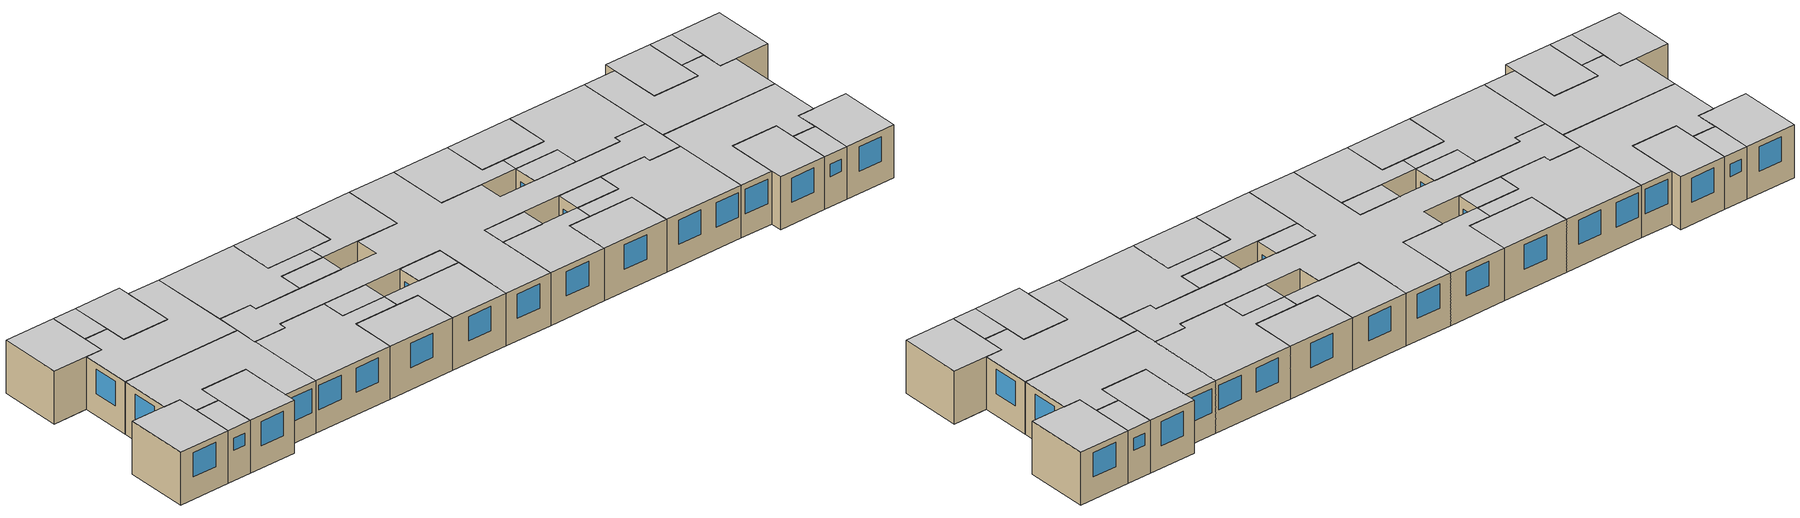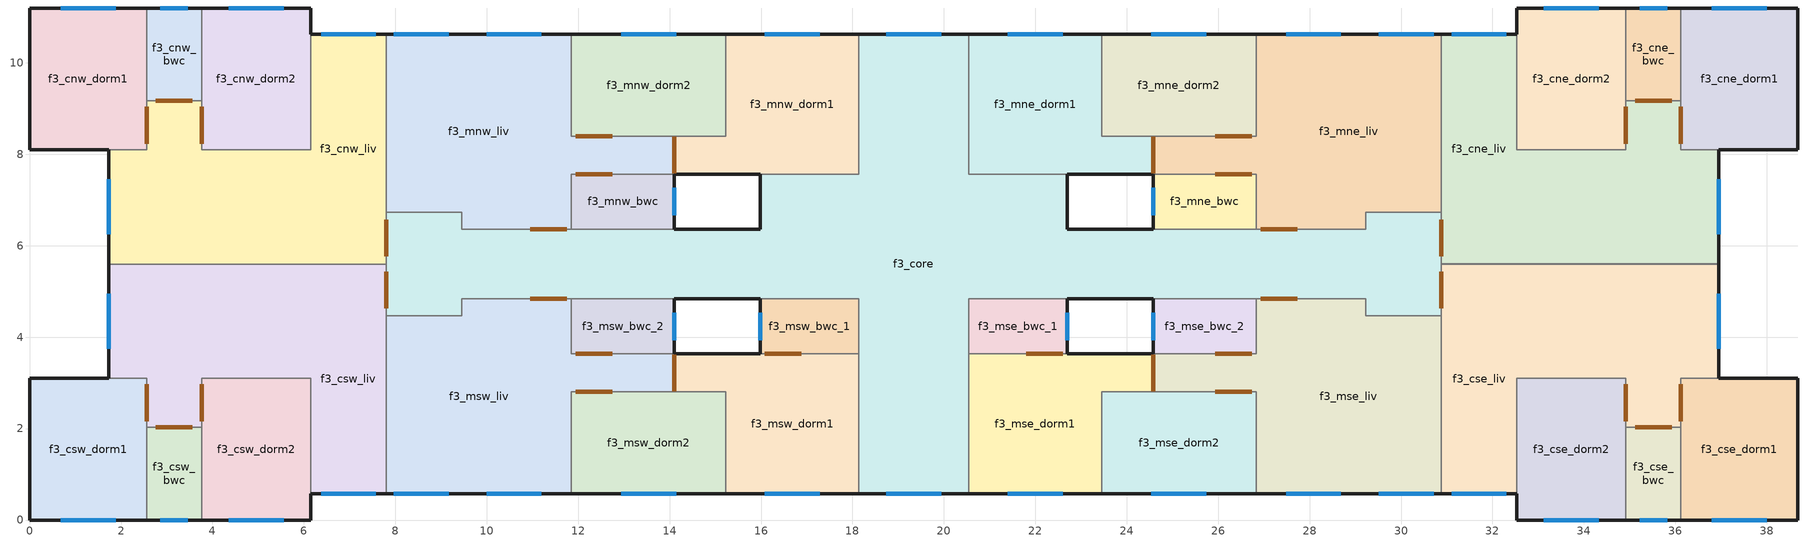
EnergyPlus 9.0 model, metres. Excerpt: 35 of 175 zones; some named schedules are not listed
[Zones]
f3_cne_bwc
 floor to f2_cne_bwc (floor): 36.12,11.2 36.12,9.17 34.92,9.17 34.92,11.2 z5.2
 wall outside (ext_wall): 36.12,11.2 34.92,11.2 z5.2:7.8
 wall to f3_cne_dorm1 (int_wall): 36.12,9.17 36.12,11.2 z5.2:7.8
 wall to f3_cne_liv (int_wall): 34.92,9.17 36.12,9.17 z5.2:7.8
 wall to f3_cne_dorm2 (int_wall): 34.92,11.2 34.92,9.17 z5.2:7.8
 window (simple_window): 35.82,11.2 35.22,11.2 z6.7:7.3
 door inside (door_3cm): 35.12,9.17 35.92,9.17 z5.2:7.3
 ceiling to f4_cne_bwc (ceiling): 34.92,11.2 34.92,9.17 36.12,9.17 36.12,11.2 z7.8
f3_cne_dorm1
 floor to f2_cne_dorm1 (floor): 38.68,11.2 38.68,8.1 36.12,8.1 36.12,11.2 z5.2
 wall outside (ext_wall): 36.95,8.1 38.68,8.1 38.68,11.2 36.12,11.2 z5.2:7.8
 wall to f3_cne_liv (int_wall): 36.12,9.17 36.12,8.1 36.95,8.1 z5.2:7.8
 window (simple_window): 38,11.2 36.8,11.2 z6.3:7.5
 door inside (door_3cm): 36.12,9.04 36.12,8.23 z5.2:7.3
 ceiling to f4_cne_dorm1 (ceiling): 36.12,11.2 36.12,8.1 38.68,8.1 38.68,11.2 z7.8
f3_cne_dorm2
 floor to f2_cne_dorm2 (floor): 34.92,11.2 34.92,8.1 32.53,8.1 32.53,11.2 z5.2
 wall outside (ext_wall): 34.92,11.2 32.53,11.2 32.53,10.63 z5.2:7.8
 wall to f3_cne_liv (int_wall): 32.53,10.63 32.53,8.1 34.92,8.1 34.92,9.17 z5.2:7.8
 window (simple_window): 34.33,11.2 33.12,11.2 z6.3:7.5
 door inside (door_3cm): 34.92,8.23 34.92,9.04 z5.2:7.3
 ceiling to f4_cne_dorm2 (ceiling): 32.53,11.2 32.53,8.1 34.92,8.1 34.92,11.2 z7.8
f3_cne_liv
 floor to f2_cne_liv (floor): 36.12,9.17 36.12,8.1 36.95,8.1 36.95,5.6 30.88,5.6 30.88,10.63 32.53,10.63 32.53,8.1 34.92,8.1 34.92,9.17 z5.2
 wall outside (ext_wall): 36.95,5.6 36.95,8.1 / 32.53,10.63 30.88,10.63 z5.2:7.8
 wall to f3_cse_liv (int_wall): 30.88,5.6 36.95,5.6 z5.2:7.8
 wall to f3_mne_liv (int_wall): 30.88,10.63 30.88,6.73 z5.2:7.8
 wall to f3_core (int_wall): 30.88,6.73 30.88,5.6 z5.2:7.8
 window (simple_window): 36.95,6.25 36.95,7.45 / 32.3,10.63 31.11,10.63 z6.3:7.5
 door inside (door_3cm): 30.88,6.56 30.88,5.76 z5.2:7.3
 ceiling to f4_cne_liv (ceiling): 30.88,10.63 30.88,5.6 36.95,5.6 36.95,8.1 36.12,8.1 36.12,9.17 34.92,9.17 34.92,8.1 32.53,8.1 32.53,10.63 z7.8
f3_cnw_bwc
 floor to f2_cnw_bwc (floor): 3.76,11.2 3.76,9.17 2.56,9.17 2.56,11.2 z5.2
 wall outside (ext_wall): 3.76,11.2 2.56,11.2 z5.2:7.8
 wall to f3_cnw_dorm2 (int_wall): 3.76,9.17 3.76,11.2 z5.2:7.8
 wall to f3_cnw_liv (int_wall): 2.56,9.17 3.76,9.17 z5.2:7.8
 wall to f3_cnw_dorm1 (int_wall): 2.56,11.2 2.56,9.17 z5.2:7.8
 window (simple_window): 3.46,11.2 2.86,11.2 z6.7:7.3
 door inside (door_3cm): 2.76,9.17 3.56,9.17 z5.2:7.3
 ceiling to f4_cnw_bwc (ceiling): 2.56,11.2 2.56,9.17 3.76,9.17 3.76,11.2 z7.8
f3_cnw_dorm1
 floor to f2_cnw_dorm1 (floor): 2.56,11.2 2.56,8.1 0,8.1 0,11.2 z5.2
 wall outside (ext_wall): 2.56,11.2 0,11.2 0,8.1 1.73,8.1 z5.2:7.8
 wall to f3_cnw_liv (int_wall): 1.73,8.1 2.56,8.1 2.56,9.17 z5.2:7.8
 window (simple_window): 1.88,11.2 0.68,11.2 z6.3:7.5
 door inside (door_3cm): 2.56,8.23 2.56,9.04 z5.2:7.3
 ceiling to f4_cnw_dorm1 (ceiling): 0,11.2 0,8.1 2.56,8.1 2.56,11.2 z7.8
f3_cnw_dorm2
 floor to f2_cnw_dorm2 (floor): 6.15,11.2 6.15,8.1 3.76,8.1 3.76,11.2 z5.2
 wall outside (ext_wall): 6.15,10.63 6.15,11.2 3.76,11.2 z5.2:7.8
 wall to f3_cnw_liv (int_wall): 3.76,9.17 3.76,8.1 6.15,8.1 6.15,10.63 z5.2:7.8
 window (simple_window): 5.55,11.2 4.35,11.2 z6.3:7.5
 door inside (door_3cm): 3.76,9.04 3.76,8.23 z5.2:7.3
 ceiling to f4_cnw_dorm2 (ceiling): 3.76,11.2 3.76,8.1 6.15,8.1 6.15,11.2 z7.8
f3_cnw_liv
 floor to f2_cnw_liv (floor): 7.8,10.63 7.8,5.6 1.73,5.6 1.73,8.1 2.56,8.1 2.56,9.17 3.76,9.17 3.76,8.1 6.15,8.1 6.15,10.63 z5.2
 wall outside (ext_wall): 7.8,10.63 6.15,10.63 / 1.73,8.1 1.73,5.6 z5.2:7.8
 wall to f3_core (int_wall): 7.8,5.6 7.8,6.73 z5.2:7.8
 wall to f3_mnw_liv (int_wall): 7.8,6.73 7.8,10.63 z5.2:7.8
 wall to f3_csw_liv (int_wall): 1.73,5.6 7.8,5.6 z5.2:7.8
 window (simple_window): 7.57,10.63 6.38,10.63 / 1.73,7.45 1.73,6.25 z6.3:7.5
 door inside (door_3cm): 7.8,5.76 7.8,6.56 z5.2:7.3
 ceiling to f4_cnw_liv (ceiling): 2.56,9.17 2.56,8.1 1.73,8.1 1.73,5.6 7.8,5.6 7.8,10.63 6.15,10.63 6.15,8.1 3.76,8.1 3.76,9.17 z7.8
f3_core
 floor to f2_core (floor): 30.88,6.73 30.88,4.47 29.23,4.47 29.23,4.83 20.54,4.83 20.54,0.57 18.14,0.57 18.14,4.83 9.45,4.83 9.45,4.47 7.8,4.47 7.8,6.73 9.45,6.73 9.45,6.37 15.98,6.37 15.98,7.56 18.14,7.56 18.14,10.63 20.54,10.63 20.54,7.56 22.7,7.56 22.7,6.37 29.23,6.37 29.23,6.73 z5.2
 wall outside (ext_wall): 24.58,6.37 22.7,6.37 22.7,7.56 / 20.54,10.63 18.14,10.63 / 14.1,4.83 15.98,4.83 / 18.14,0.57 20.54,0.57 / 22.7,4.83 24.58,4.83 / 15.98,7.56 15.98,6.37 14.1,6.37 z5.2:7.8
 wall to f3_msw_liv (int_wall): 7.8,4.47 9.45,4.47 9.45,4.83 11.85,4.83 z5.2:7.8
 wall to f3_mse_dorm1 (int_wall): 20.54,0.57 20.54,3.63 z5.2:7.8
 wall to f3_mse_bwc_1 (int_wall): 20.54,3.63 20.54,4.83 22.7,4.83 z5.2:7.8
 wall to f3_cse_liv (int_wall): 30.88,4.47 30.88,5.6 z5.2:7.8
 wall to f3_mne_dorm1 (int_wall): 22.7,7.56 20.54,7.56 20.54,10.63 z5.2:7.8
 wall to f3_mnw_liv (int_wall): 11.85,6.37 9.45,6.37 9.45,6.73 7.8,6.73 z5.2:7.8
 wall to f3_mne_liv (int_wall): 30.88,6.73 29.23,6.73 29.23,6.37 26.83,6.37 z5.2:7.8
 wall to f3_mne_bwc (int_wall): 26.83,6.37 24.58,6.37 z5.2:7.8
 wall to f3_mnw_dorm1 (int_wall): 18.14,10.63 18.14,7.56 15.98,7.56 z5.2:7.8
 wall to f3_mnw_bwc (int_wall): 14.1,6.37 11.85,6.37 z5.2:7.8
 wall to f3_msw_bwc_2 (int_wall): 11.85,4.83 14.1,4.83 z5.2:7.8
 wall to f3_msw_bwc_1 (int_wall): 15.98,4.83 18.14,4.83 18.14,3.63 z5.2:7.8
 wall to f3_mse_bwc_2 (int_wall): 24.58,4.83 26.83,4.83 z5.2:7.8
 wall to f3_mse_liv (int_wall): 26.83,4.83 29.23,4.83 29.23,4.47 30.88,4.47 z5.2:7.8
 wall to f3_msw_dorm1 (int_wall): 18.14,3.63 18.14,0.57 z5.2:7.8
 wall to f3_csw_liv (int_wall): 7.8,5.6 7.8,4.47 z5.2:7.8
 window (simple_window): 19.94,10.63 18.74,10.63 / 18.74,0.57 19.94,0.57 z6.3:7.5
 door inside (door_3cm): 30.88,4.63 30.88,5.43 / 27.73,6.37 26.93,6.37 / 11.75,6.37 10.95,6.37 / 10.95,4.83 11.75,4.83 / 26.93,4.83 27.73,4.83 / 7.8,5.43 7.8,4.63 z5.2:7.3
 ceiling to f4_core (ceiling): 7.8,6.73 7.8,4.47 9.45,4.47 9.45,4.83 18.14,4.83 18.14,0.57 20.54,0.57 20.54,4.83 29.23,4.83 29.23,4.47 30.88,4.47 30.88,6.73 29.23,6.73 29.23,6.37 22.7,6.37 22.7,7.56 20.54,7.56 20.54,10.63 18.14,10.63 18.14,7.56 15.98,7.56 15.98,6.37 9.45,6.37 9.45,6.73 z7.8
f3_cse_bwc
 floor to f2_cse_bwc (floor): 36.12,2.03 36.12,0 34.92,0 34.92,2.03 z5.2
 wall outside (ext_wall): 34.92,0 36.12,0 z5.2:7.8
 wall to f3_cse_dorm1 (int_wall): 36.12,0 36.12,2.03 z5.2:7.8
 wall to f3_cse_liv (int_wall): 36.12,2.03 34.92,2.03 z5.2:7.8
 wall to f3_cse_dorm2 (int_wall): 34.92,2.03 34.92,0 z5.2:7.8
 window (simple_window): 35.22,0 35.82,0 z6.7:7.3
 door inside (door_3cm): 35.92,2.03 35.12,2.03 z5.2:7.3
 ceiling to f4_cse_bwc (ceiling): 34.92,2.03 34.92,0 36.12,0 36.12,2.03 z7.8
f3_cse_dorm1
 floor to f2_cse_dorm1 (floor): 38.68,3.1 38.68,0 36.12,0 36.12,3.1 z5.2
 wall outside (ext_wall): 36.12,0 38.68,0 38.68,3.1 36.95,3.1 z5.2:7.8
 wall to f3_cse_liv (int_wall): 36.95,3.1 36.12,3.1 36.12,2.03 z5.2:7.8
 window (simple_window): 36.8,0 38,0 z6.3:7.5
 door inside (door_3cm): 36.12,2.96 36.12,2.17 z5.2:7.3
 ceiling to f4_cse_dorm1 (ceiling): 36.12,3.1 36.12,0 38.68,0 38.68,3.1 z7.8
f3_cse_dorm2
 floor to f2_cse_dorm2 (floor): 34.92,3.1 34.92,0 32.53,0 32.53,3.1 z5.2
 wall outside (ext_wall): 32.53,0.57 32.53,0 34.92,0 z5.2:7.8
 wall to f3_cse_liv (int_wall): 34.92,2.03 34.92,3.1 32.53,3.1 32.53,0.57 z5.2:7.8
 window (simple_window): 33.12,0 34.33,0 z6.3:7.5
 door inside (door_3cm): 34.92,2.17 34.92,2.96 z5.2:7.3
 ceiling to f4_cse_dorm2 (ceiling): 32.53,3.1 32.53,0 34.92,0 34.92,3.1 z7.8
f3_cse_liv
 floor to f2_cse_liv (floor): 36.95,5.6 36.95,3.1 36.12,3.1 36.12,2.03 34.92,2.03 34.92,3.1 32.53,3.1 32.53,0.57 30.88,0.57 30.88,5.6 z5.2
 wall outside (ext_wall): 36.95,3.1 36.95,5.6 / 30.88,0.57 32.53,0.57 z5.2:7.8
 wall to f3_mse_liv (int_wall): 30.88,4.47 30.88,0.57 z5.2:7.8
 window (simple_window): 36.95,3.75 36.95,4.95 / 31.11,0.57 32.3,0.57 z6.3:7.5
 ceiling to f4_cse_liv (ceiling): 30.88,5.6 30.88,0.57 32.53,0.57 32.53,3.1 34.92,3.1 34.92,2.03 36.12,2.03 36.12,3.1 36.95,3.1 36.95,5.6 z7.8
f3_csw_bwc
 floor to f2_csw_bwc (floor): 3.76,2.03 3.76,0 2.56,0 2.56,2.03 z5.2
 wall outside (ext_wall): 2.56,0 3.76,0 z5.2:7.8
 wall to f3_csw_dorm2 (int_wall): 3.76,0 3.76,2.03 z5.2:7.8
 wall to f3_csw_liv (int_wall): 3.76,2.03 2.56,2.03 z5.2:7.8
 wall to f3_csw_dorm1 (int_wall): 2.56,2.03 2.56,0 z5.2:7.8
 window (simple_window): 2.86,0 3.46,0 z6.7:7.3
 door inside (door_3cm): 3.56,2.03 2.76,2.03 z5.2:7.3
 ceiling to f4_csw_bwc (ceiling): 2.56,2.03 2.56,0 3.76,0 3.76,2.03 z7.8
f3_csw_dorm1
 floor to f2_csw_dorm1 (floor): 2.56,3.1 2.56,0 0,0 0,3.1 z5.2
 wall outside (ext_wall): 1.73,3.1 0,3.1 0,0 2.56,0 z5.2:7.8
 wall to f3_csw_liv (int_wall): 2.56,2.03 2.56,3.1 1.73,3.1 z5.2:7.8
 window (simple_window): 0.68,0 1.88,0 z6.3:7.5
 door inside (door_3cm): 2.56,2.17 2.56,2.96 z5.2:7.3
 ceiling to f4_csw_dorm1 (ceiling): 0,3.1 0,0 2.56,0 2.56,3.1 z7.8
f3_csw_dorm2
 floor to f2_csw_dorm2 (floor): 6.15,3.1 6.15,0 3.76,0 3.76,3.1 z5.2
 wall outside (ext_wall): 3.76,0 6.15,0 6.15,0.57 z5.2:7.8
 wall to f3_csw_liv (int_wall): 6.15,0.57 6.15,3.1 3.76,3.1 3.76,2.03 z5.2:7.8
 window (simple_window): 4.35,0 5.55,0 z6.3:7.5
 door inside (door_3cm): 3.76,2.96 3.76,2.17 z5.2:7.3
 ceiling to f4_csw_dorm2 (ceiling): 3.76,3.1 3.76,0 6.15,0 6.15,3.1 z7.8
f3_csw_liv
 floor to f2_csw_liv (floor): 7.8,5.6 7.8,0.57 6.15,0.57 6.15,3.1 3.76,3.1 3.76,2.03 2.56,2.03 2.56,3.1 1.73,3.1 1.73,5.6 z5.2
 wall outside (ext_wall): 6.15,0.57 7.8,0.57 / 1.73,5.6 1.73,3.1 z5.2:7.8
 wall to f3_msw_liv (int_wall): 7.8,0.57 7.8,4.47 z5.2:7.8
 window (simple_window): 6.38,0.57 7.57,0.57 / 1.73,4.95 1.73,3.75 z6.3:7.5
 ceiling to f4_csw_liv (ceiling): 1.73,5.6 1.73,3.1 2.56,3.1 2.56,2.03 3.76,2.03 3.76,3.1 6.15,3.1 6.15,0.57 7.8,0.57 7.8,5.6 z7.8
f3_mne_bwc
 floor to f2_mne_bwc (floor): 26.83,7.57 26.83,6.37 24.58,6.37 24.58,7.57 z5.2
 wall outside (ext_wall): 24.58,7.57 24.58,6.37 z5.2:7.8
 wall to f3_mne_liv (int_wall): 26.83,6.37 26.83,7.57 24.58,7.57 z5.2:7.8
 window (simple_window): 24.58,7.27 24.58,6.67 z6.7:7.3
 door inside (door_3cm): 26.73,7.57 25.93,7.57 z5.2:7.3
 ceiling to f4_mne_bwc (ceiling): 24.58,7.57 24.58,6.37 26.83,6.37 26.83,7.57 z7.8
f3_mne_dorm1
 floor to f2_mne_dorm1 (floor): 23.45,10.63 23.45,8.39 24.58,8.39 24.58,7.57 20.54,7.57 20.54,10.63 z5.2
 wall outside (ext_wall): 23.45,10.63 20.54,10.63 / 22.7,7.57 24.58,7.57 z5.2:7.8
 wall to f3_mne_liv (int_wall): 24.58,7.57 24.58,8.39 z5.2:7.8
 wall to f3_mne_dorm2 (int_wall): 24.58,8.39 23.45,8.39 23.45,10.63 z5.2:7.8
 window (simple_window): 22.59,10.63 21.39,10.63 z6.3:7.5
 door inside (door_3cm): 24.58,7.58 24.58,8.38 z5.2:7.3
 ceiling to f4_mne_dorm1 (ceiling): 20.54,10.63 20.54,7.57 24.58,7.57 24.58,8.39 23.45,8.39 23.45,10.63 z7.8
f3_mne_dorm2
 floor to f2_mne_dorm2 (floor): 26.83,10.63 26.83,8.39 23.45,8.39 23.45,10.63 z5.2
 wall outside (ext_wall): 26.83,10.63 23.45,10.63 z5.2:7.8
 wall to f3_mne_liv (int_wall): 24.58,8.39 26.83,8.39 26.83,10.63 z5.2:7.8
 window (simple_window): 25.74,10.63 24.54,10.63 z6.3:7.5
 door inside (door_3cm): 25.93,8.39 26.73,8.39 z5.2:7.3
 ceiling to f4_mne_dorm2 (ceiling): 23.45,10.63 23.45,8.39 26.83,8.39 26.83,10.63 z7.8
f3_mne_liv
 floor to f2_mne_liv (floor): 30.88,10.63 30.88,6.73 29.23,6.73 29.23,6.37 26.83,6.37 26.83,7.57 24.58,7.57 24.58,8.39 26.83,8.39 26.83,10.63 z5.2
 wall outside (ext_wall): 30.88,10.63 26.83,10.63 z5.2:7.8
 window (simple_window): 30.71,10.63 29.51,10.63 / 28.68,10.63 27.48,10.63 z6.3:7.5
 ceiling to f4_mne_liv (ceiling): 24.58,8.39 24.58,7.57 26.83,7.57 26.83,6.37 29.23,6.37 29.23,6.73 30.88,6.73 30.88,10.63 26.83,10.63 26.83,8.39 z7.8
f3_mnw_bwc
 floor to f2_mnw_bwc (floor): 14.1,7.57 14.1,6.37 11.85,6.37 11.85,7.57 z5.2
 wall outside (ext_wall): 14.1,6.37 14.1,7.57 z5.2:7.8
 wall to f3_mnw_liv (int_wall): 14.1,7.57 11.85,7.57 11.85,6.37 z5.2:7.8
 window (simple_window): 14.1,6.67 14.1,7.27 z6.7:7.3
 door inside (door_3cm): 12.75,7.57 11.95,7.57 z5.2:7.3
 ceiling to f4_mnw_bwc (ceiling): 11.85,7.57 11.85,6.37 14.1,6.37 14.1,7.57 z7.8
f3_mnw_dorm1
 floor to f2_mnw_dorm1 (floor): 18.14,10.63 18.14,7.57 14.1,7.57 14.1,8.39 15.23,8.39 15.23,10.63 z5.2
 wall outside (ext_wall): 18.14,10.63 15.23,10.63 / 14.1,7.57 15.98,7.57 z5.2:7.8
 wall to f3_mnw_dorm2 (int_wall): 15.23,10.63 15.23,8.39 14.1,8.39 z5.2:7.8
 wall to f3_mnw_liv (int_wall): 14.1,8.39 14.1,7.57 z5.2:7.8
 window (simple_window): 17.29,10.63 16.09,10.63 z6.3:7.5
 door inside (door_3cm): 14.1,8.38 14.1,7.58 z5.2:7.3
 ceiling to f4_mnw_dorm1 (ceiling): 15.23,10.63 15.23,8.39 14.1,8.39 14.1,7.57 18.14,7.57 18.14,10.63 z7.8
f3_mnw_dorm2
 floor to f2_mnw_dorm2 (floor): 15.23,10.63 15.23,8.39 11.85,8.39 11.85,10.63 z5.2
 wall outside (ext_wall): 15.23,10.63 11.85,10.63 z5.2:7.8
 wall to f3_mnw_liv (int_wall): 11.85,10.63 11.85,8.39 14.1,8.39 z5.2:7.8
 window (simple_window): 14.14,10.63 12.94,10.63 z6.3:7.5
 door inside (door_3cm): 11.95,8.39 12.75,8.39 z5.2:7.3
 ceiling to f4_mnw_dorm2 (ceiling): 11.85,10.63 11.85,8.39 15.23,8.39 15.23,10.63 z7.8
f3_mnw_liv
 floor to f2_mnw_liv (floor): 14.1,8.39 14.1,7.57 11.85,7.57 11.85,6.37 9.45,6.37 9.45,6.73 7.8,6.73 7.8,10.63 11.85,10.63 11.85,8.39 z5.2
 wall outside (ext_wall): 11.85,10.63 7.8,10.63 z5.2:7.8
 window (simple_window): 11.2,10.63 9.99,10.63 / 9.17,10.63 7.97,10.63 z6.3:7.5
 ceiling to f4_mnw_liv (ceiling): 7.8,10.63 7.8,6.73 9.45,6.73 9.45,6.37 11.85,6.37 11.85,7.57 14.1,7.57 14.1,8.39 11.85,8.39 11.85,10.63 z7.8
f3_mse_bwc_1
 floor to f2_mse_bwc_1 (floor): 22.7,4.83 22.7,3.63 20.54,3.63 20.54,4.83 z5.2
 wall outside (ext_wall): 22.7,3.63 22.7,4.83 z5.2:7.8
 wall to f3_mse_dorm1 (int_wall): 20.54,3.63 22.7,3.63 z5.2:7.8
 window (simple_window): 22.7,3.93 22.7,4.54 z6.7:7.3
 door inside (door_3cm): 21.8,3.63 22.6,3.63 z5.2:7.3
 ceiling to f4_mse_bwc_1 (ceiling): 20.54,4.83 20.54,3.63 22.7,3.63 22.7,4.83 z7.8
f3_mse_bwc_2
 floor to f2_mse_bwc_2 (floor): 26.83,4.83 26.83,3.63 24.58,3.63 24.58,4.83 z5.2
 wall outside (ext_wall): 24.58,4.83 24.58,3.63 z5.2:7.8
 wall to f3_mse_liv (int_wall): 24.58,3.63 26.83,3.63 26.83,4.83 z5.2:7.8
 window (simple_window): 24.58,4.54 24.58,3.93 z6.7:7.3
 door inside (door_3cm): 25.93,3.63 26.73,3.63 z5.2:7.3
 ceiling to f4_mse_bwc_2 (ceiling): 24.58,4.83 24.58,3.63 26.83,3.63 26.83,4.83 z7.8
f3_mse_dorm1
 floor to f2_mse_dorm1 (floor): 24.58,3.63 24.58,2.8 23.45,2.8 23.45,0.57 20.54,0.57 20.54,3.63 z5.2
 wall outside (ext_wall): 24.58,3.63 22.7,3.63 / 20.54,0.57 23.45,0.57 z5.2:7.8
 wall to f3_mse_dorm2 (int_wall): 23.45,0.57 23.45,2.8 24.58,2.8 z5.2:7.8
 wall to f3_mse_liv (int_wall): 24.58,2.8 24.58,3.63 z5.2:7.8
 window (simple_window): 21.39,0.57 22.59,0.57 z6.3:7.5
 door inside (door_3cm): 24.58,2.82 24.58,3.62 z5.2:7.3
 ceiling to f4_mse_dorm1 (ceiling): 20.54,3.63 20.54,0.57 23.45,0.57 23.45,2.8 24.58,2.8 24.58,3.63 z7.8
f3_mse_dorm2
 floor to f2_mse_dorm2 (floor): 26.83,2.8 26.83,0.57 23.45,0.57 23.45,2.8 z5.2
 wall outside (ext_wall): 23.45,0.57 26.83,0.57 z5.2:7.8
 wall to f3_mse_liv (int_wall): 26.83,0.57 26.83,2.8 24.58,2.8 z5.2:7.8
 window (simple_window): 24.54,0.57 25.74,0.57 z6.3:7.5
 door inside (door_3cm): 26.73,2.8 25.93,2.8 z5.2:7.3
 ceiling to f4_mse_dorm2 (ceiling): 23.45,2.8 23.45,0.57 26.83,0.57 26.83,2.8 z7.8
f3_mse_liv
 floor to f2_mse_liv (floor): 30.88,4.47 30.88,0.57 26.83,0.57 26.83,2.81 24.58,2.81 24.58,3.64 26.83,3.64 26.83,4.83 29.23,4.83 29.23,4.47 z5.2
 wall outside (ext_wall): 26.83,0.57 30.88,0.57 z5.2:7.8
 window (simple_window): 27.48,0.57 28.68,0.57 / 29.51,0.57 30.71,0.57 z6.3:7.5
 ceiling to f4_mse_liv (ceiling): 24.58,3.64 24.58,2.81 26.83,2.81 26.83,0.57 30.88,0.57 30.88,4.47 29.23,4.47 29.23,4.83 26.83,4.83 26.83,3.64 z7.8
f3_msw_bwc_1
 floor to f2_msw_bwc_1 (floor): 18.14,4.83 18.14,3.63 15.98,3.63 15.98,4.83 z5.2
 wall outside (ext_wall): 15.98,4.83 15.98,3.63 z5.2:7.8
 wall to f3_msw_dorm1 (int_wall): 15.98,3.63 18.14,3.63 z5.2:7.8
 window (simple_window): 15.98,4.54 15.98,3.93 z6.7:7.3
 door inside (door_3cm): 16.08,3.63 16.88,3.63 z5.2:7.3
 ceiling to f4_msw_bwc_1 (ceiling): 15.98,4.83 15.98,3.63 18.14,3.63 18.14,4.83 z7.8
f3_msw_bwc_2
 floor to f2_msw_bwc_2 (floor): 14.1,4.83 14.1,3.63 11.85,3.63 11.85,4.83 z5.2
 wall outside (ext_wall): 14.1,3.63 14.1,4.83 z5.2:7.8
 wall to f3_msw_liv (int_wall): 11.85,4.83 11.85,3.63 14.1,3.63 z5.2:7.8
 window (simple_window): 14.1,3.93 14.1,4.54 z6.7:7.3
 door inside (door_3cm): 11.95,3.63 12.75,3.63 z5.2:7.3
 ceiling to f4_msw_bwc_2 (ceiling): 11.85,4.83 11.85,3.63 14.1,3.63 14.1,4.83 z7.8
f3_msw_dorm1
 floor to f2_msw_dorm1 (floor): 18.14,3.64 18.14,0.57 15.23,0.57 15.23,2.81 14.1,2.81 14.1,3.64 z5.2
 wall outside (ext_wall): 15.98,3.64 14.1,3.64 / 15.23,0.57 18.14,0.57 z5.2:7.8
 wall to f3_msw_dorm2 (int_wall): 14.1,2.81 15.23,2.81 15.23,0.57 z5.2:7.8
 wall to f3_msw_liv (int_wall): 14.1,3.64 14.1,2.81 z5.2:7.8
 window (simple_window): 16.09,0.57 17.29,0.57 z6.3:7.5
 door inside (door_3cm): 14.1,3.62 14.1,2.82 z5.2:7.3
 ceiling to f4_msw_dorm1 (ceiling): 14.1,3.64 14.1,2.81 15.23,2.81 15.23,0.57 18.14,0.57 18.14,3.64 z7.8
f3_msw_dorm2
 floor to f2_msw_dorm2 (floor): 15.23,2.8 15.23,0.57 11.85,0.57 11.85,2.8 z5.2
 wall outside (ext_wall): 11.85,0.57 15.23,0.57 z5.2:7.8
 wall to f3_msw_liv (int_wall): 14.1,2.8 11.85,2.8 11.85,0.57 z5.2:7.8
 window (simple_window): 12.94,0.57 14.14,0.57 z6.3:7.5
 door inside (door_3cm): 12.75,2.8 11.95,2.8 z5.2:7.3
 ceiling to f4_msw_dorm2 (ceiling): 11.85,2.8 11.85,0.57 15.23,0.57 15.23,2.8 z7.8
f3_msw_liv
 floor to f2_msw_liv (floor): 14.1,3.63 14.1,2.8 11.85,2.8 11.85,0.57 7.8,0.57 7.8,4.47 9.45,4.47 9.45,4.83 11.85,4.83 11.85,3.63 z5.2
 wall outside (ext_wall): 7.8,0.57 11.85,0.57 z5.2:7.8
 window (simple_window): 7.97,0.57 9.17,0.57 / 9.99,0.57 11.2,0.57 z6.3:7.5
 ceiling to f4_msw_liv (ceiling): 7.8,4.47 7.8,0.57 11.85,0.57 11.85,2.8 14.1,2.8 14.1,3.63 11.85,3.63 11.85,4.83 9.45,4.83 9.45,4.47 z7.8
[Building]
model: Loads convergence tolerance value=0.04; Maximum number of warmup days=25; Minimum number of warmup days=6; North axis=0; Solar distribution=FullInteriorAndExteriorWithReflections; Temperature convergence tolerance value=0.4; Terrain=City
[Site:GroundDomain:Slab]
ground_domain: 1, 0.4, 1.6, 10, No, Full, 6, 5, Timestep, ground_coupled_oscm, OnGrade, 1250, 30, 50, 1500, 1.5, finite_diff, Site:GroundTemperature:Undisturbed:FiniteDifference, No
[Site:GroundTemperature:Undisturbed:FiniteDifference]
finite_diff: 0.4, 1250, 30, 50, 1500, 1.5
[Construction]
ceiling: piso_ceramico_0.7, contrapiso, concreto_10cm_0.5
floor: concreto_10cm_0.5, contrapiso, piso_ceramico_0.7
door_3cm: porta_madeira_3cm_0.5
simple_window: vid_0.87
ext_wall: placa_cimenticia, la_vidro_5cm, gesso_0.5
int_wall: gesso_0.5, la_vidro_5cm, gesso_0.5
[Material] Thermal absorptance=0.9
Name | Conductivity | Density | Roughness | Solar absorptance | Specific heat | Thickness | Visible absorptance
concreto_10cm_0.5 | 1.75 | 2200 | Rough | 0.5 | 1000 | 0.1 | 0.5
contrapiso | 1.15 | 2000 | MediumRough | 0.7 | 1000 | 0.02 | 0.7
piso_ceramico_0.7 | 1.05 | 2000 | Smooth | 0.7 | 920 | 0.0075 | 0.7
porta_madeira_3cm_0.5 | 0.15 | 650 | MediumSmooth | 0.5 | 2300 | 0.03 | 0.5
placa_cimenticia | 1.15 | 2000 | MediumSmooth | 0.5 | 1000 | 0.01 | 0.5
gesso_0.5 | 0.35 | 900 | Smooth | 0.5 | 870 | 0.0125 | 0.5
[Material:NoMass]
la_vidro_5cm: Roughness=Smooth; Thermal resistance=1.25; Thermal absorptance=0.9; Solar absorptance=0.7; Visible absorptance=0.7
[WindowMaterial:SimpleGlazingSystem]
vid_0.87: Solar heat gain coefficient=0.87; U factor=5.7
[SurfaceProperty:OtherSideConditionsModel]
ground_coupled_oscm: Type of modeling=GroundCoupledSurface
[Zone] Multiplier=1
f3_cne_bwc; f3_cne_dorm1; f3_cne_dorm2; f3_cne_liv; f3_cnw_bwc; f3_cnw_dorm1; f3_cnw_dorm2; f3_cnw_liv; f3_core; f3_cse_bwc; f3_cse_dorm1; f3_cse_dorm2; f3_cse_liv; f3_csw_bwc; f3_csw_dorm1; f3_csw_dorm2; f3_csw_liv; f3_mne_bwc; f3_mne_dorm1; f3_mne_dorm2; f3_mne_liv; f3_mnw_bwc; f3_mnw_dorm1; f3_mnw_dorm2; f3_mnw_liv; f3_mse_bwc_1; f3_mse_bwc_2; f3_mse_dorm1; f3_mse_dorm2; f3_mse_liv; f3_msw_bwc_1; f3_msw_bwc_2; f3_msw_dorm1; f3_msw_dorm2; f3_msw_liv
[AirflowNetwork:MultiZone:Surface] Window door opening factor or crack factor=1
Name | Surface | Leakage component | Ventilation control mode | Venting availability schedule | Ventilation control zone temperature setpoint schedule
afn_f3_cne_bwc_door_s | f3_cne_bwc_door_s | door_opening | NoVent
afn_f3_cne_bwc_window_n | f3_cne_bwc_window_n | window_opening | Constant
afn_f3_cne_dorm1_door_w | f3_cne_dorm1_door_w | door_opening | Constant
afn_f3_cne_dorm1_window_n | f3_cne_dorm1_window_n | window_opening | Temperature | sch_window_behav | sch_afn_dorm
afn_f3_cne_dorm2_door_e | f3_cne_dorm2_door_e | door_opening | Constant
afn_f3_cne_dorm2_window_n | f3_cne_dorm2_window_n | window_opening | Temperature | sch_window_behav | sch_afn_dorm
afn_f3_cne_liv_window_e | f3_cne_liv_window_e | window_opening | Temperature | sch_window_behav | sch_afn_liv
afn_f3_cne_liv_window_n | f3_cne_liv_window_n | window_opening | Temperature | sch_window_behav | sch_afn_liv
afn_f3_cnw_bwc_door_s | f3_cnw_bwc_door_s | door_opening | NoVent
afn_f3_cnw_bwc_window_n | f3_cnw_bwc_window_n | window_opening | Constant
afn_f3_cnw_dorm1_door_e | f3_cnw_dorm1_door_e | door_opening | Constant
afn_f3_cnw_dorm1_window_n | f3_cnw_dorm1_window_n | window_opening | Temperature | sch_window_behav | sch_afn_dorm
afn_f3_cnw_dorm2_door_w | f3_cnw_dorm2_door_w | door_opening | Constant
afn_f3_cnw_dorm2_window_n | f3_cnw_dorm2_window_n | window_opening | Temperature | sch_window_behav | sch_afn_dorm
afn_f3_cnw_liv_window_n | f3_cnw_liv_window_n | window_opening | Temperature | sch_window_behav | sch_afn_liv
afn_f3_cnw_liv_window_w | f3_cnw_liv_window_w | window_opening | Temperature | sch_window_behav | sch_afn_liv
afn_f3_core_door_e1 | f3_core_door_e1 | door_opening | NoVent
afn_f3_core_door_e2 | f3_core_door_e2 | door_opening | NoVent
afn_f3_core_door_n1 | f3_core_door_n1 | door_opening | NoVent
afn_f3_core_door_n2 | f3_core_door_n2 | door_opening | NoVent
afn_f3_core_door_s1 | f3_core_door_s1 | door_opening | NoVent
afn_f3_core_door_s2 | f3_core_door_s2 | door_opening | NoVent
afn_f3_core_door_w1 | f3_core_door_w1 | door_opening | NoVent
afn_f3_core_door_w2 | f3_core_door_w2 | door_opening | NoVent
afn_f3_core_window_n | f3_core_window_n | window_opening | Temperature | sch_window_behav | sch_afn_dorm
afn_f3_core_window_s | f3_core_window_s | window_opening | Temperature | sch_window_behav | sch_afn_dorm
afn_f3_cse_bwc_door_n | f3_cse_bwc_door_n | door_opening | NoVent
afn_f3_cse_bwc_window_s | f3_cse_bwc_window_s | window_opening | Constant
afn_f3_cse_dorm1_door_w | f3_cse_dorm1_door_w | door_opening | Constant
afn_f3_cse_dorm1_window_s | f3_cse_dorm1_window_s | window_opening | Temperature | sch_window_behav | sch_afn_dorm
afn_f3_cse_dorm2_door_e | f3_cse_dorm2_door_e | door_opening | Constant
afn_f3_cse_dorm2_window_s | f3_cse_dorm2_window_s | window_opening | Temperature | sch_window_behav | sch_afn_dorm
afn_f3_cse_liv_window_e | f3_cse_liv_window_e | window_opening | Temperature | sch_window_behav | sch_afn_liv
afn_f3_cse_liv_window_s | f3_cse_liv_window_s | window_opening | Temperature | sch_window_behav | sch_afn_liv
afn_f3_csw_bwc_door_n | f3_csw_bwc_door_n | door_opening | NoVent
afn_f3_csw_bwc_window_s | f3_csw_bwc_window_s | window_opening | Constant
afn_f3_csw_dorm1_door_e | f3_csw_dorm1_door_e | door_opening | Constant
afn_f3_csw_dorm1_window_s | f3_csw_dorm1_window_s | window_opening | Temperature | sch_window_behav | sch_afn_dorm
afn_f3_csw_dorm2_door_w | f3_csw_dorm2_door_w | door_opening | Constant
afn_f3_csw_dorm2_window_s | f3_csw_dorm2_window_s | window_opening | Temperature | sch_window_behav | sch_afn_dorm
afn_f3_csw_liv_window_s | f3_csw_liv_window_s | window_opening | Temperature | sch_window_behav | sch_afn_liv
afn_f3_csw_liv_window_w | f3_csw_liv_window_w | window_opening | Temperature | sch_window_behav | sch_afn_liv
afn_f3_mne_bwc_door_n | f3_mne_bwc_door_n | door_opening | NoVent
afn_f3_mne_bwc_window_w | f3_mne_bwc_window_w | window_opening | Constant
afn_f3_mne_dorm1_door_e | f3_mne_dorm1_door_e | door_opening | Constant
afn_f3_mne_dorm1_window_n | f3_mne_dorm1_window_n | window_opening | Temperature | sch_window_behav | sch_afn_dorm
afn_f3_mne_dorm2_door_s | f3_mne_dorm2_door_s | door_opening | Constant
afn_f3_mne_dorm2_window_n | f3_mne_dorm2_window_n | window_opening | Temperature | sch_window_behav | sch_afn_dorm
afn_f3_mne_liv_window_n1 | f3_mne_liv_window_n1 | window_opening | Temperature | sch_window_behav | sch_afn_liv
afn_f3_mne_liv_window_n2 | f3_mne_liv_window_n2 | window_opening | Temperature | sch_window_behav | sch_afn_liv
afn_f3_mnw_bwc_door_n | f3_mnw_bwc_door_n | door_opening | NoVent
afn_f3_mnw_bwc_window_e | f3_mnw_bwc_window_e | window_opening | Constant
afn_f3_mnw_dorm1_door_w | f3_mnw_dorm1_door_w | door_opening | Constant
afn_f3_mnw_dorm1_window_n | f3_mnw_dorm1_window_n | window_opening | Temperature | sch_window_behav | sch_afn_dorm
afn_f3_mnw_dorm2_door_s | f3_mnw_dorm2_door_s | door_opening | Constant
afn_f3_mnw_dorm2_window_n | f3_mnw_dorm2_window_n | window_opening | Temperature | sch_window_behav | sch_afn_dorm
afn_f3_mnw_liv_window_n1 | f3_mnw_liv_window_n1 | window_opening | Temperature | sch_window_behav | sch_afn_liv
afn_f3_mnw_liv_window_n2 | f3_mnw_liv_window_n2 | window_opening | Temperature | sch_window_behav | sch_afn_liv
afn_f3_mse_bwc_1_door_s | f3_mse_bwc_1_door_s | door_opening | NoVent
afn_f3_mse_bwc_1_window_e | f3_mse_bwc_1_window_e | window_opening | Constant
afn_f3_mse_bwc_2_door_s | f3_mse_bwc_2_door_s | door_opening | NoVent
afn_f3_mse_bwc_2_window_w | f3_mse_bwc_2_window_w | window_opening | Constant
afn_f3_mse_dorm1_door_e | f3_mse_dorm1_door_e | door_opening | Constant
afn_f3_mse_dorm1_window_s | f3_mse_dorm1_window_s | window_opening | Temperature | sch_window_behav | sch_afn_dorm
afn_f3_mse_dorm2_door_n | f3_mse_dorm2_door_n | door_opening | Constant
afn_f3_mse_dorm2_window_s | f3_mse_dorm2_window_s | window_opening | Temperature | sch_window_behav | sch_afn_dorm
afn_f3_mse_liv_window_s1 | f3_mse_liv_window_s1 | window_opening | Temperature | sch_window_behav | sch_afn_liv
afn_f3_mse_liv_window_s2 | f3_mse_liv_window_s2 | window_opening | Temperature | sch_window_behav | sch_afn_liv
afn_f3_msw_bwc_1_door_s | f3_msw_bwc_1_door_s | door_opening | NoVent
afn_f3_msw_bwc_1_window_w | f3_msw_bwc_1_window_w | window_opening | Constant
afn_f3_msw_bwc_2_door_s | f3_msw_bwc_2_door_s | door_opening | NoVent
afn_f3_msw_bwc_2_window_e | f3_msw_bwc_2_window_e | window_opening | Constant
afn_f3_msw_dorm1_door_w | f3_msw_dorm1_door_w | door_opening | Constant
afn_f3_msw_dorm1_window_s | f3_msw_dorm1_window_s | window_opening | Temperature | sch_window_behav | sch_afn_dorm
afn_f3_msw_dorm2_door_n | f3_msw_dorm2_door_n | door_opening | Constant
afn_f3_msw_dorm2_window_s | f3_msw_dorm2_window_s | window_opening | Temperature | sch_window_behav | sch_afn_dorm
afn_f3_msw_liv_window_s1 | f3_msw_liv_window_s1 | window_opening | Temperature | sch_window_behav | sch_afn_liv
afn_f3_msw_liv_window_s2 | f3_msw_liv_window_s2 | window_opening | Temperature | sch_window_behav | sch_afn_liv
[AirflowNetwork:MultiZone:Zone]
Name | Zone
afn_f3_cne_bwc | f3_cne_bwc
afn_f3_cne_dorm1 | f3_cne_dorm1
afn_f3_cne_dorm2 | f3_cne_dorm2
afn_f3_cne_liv | f3_cne_liv
afn_f3_cnw_bwc | f3_cnw_bwc
afn_f3_cnw_dorm1 | f3_cnw_dorm1
afn_f3_cnw_dorm2 | f3_cnw_dorm2
afn_f3_cnw_liv | f3_cnw_liv
afn_f3_core | f3_core
afn_f3_cse_bwc | f3_cse_bwc
afn_f3_cse_dorm1 | f3_cse_dorm1
afn_f3_cse_dorm2 | f3_cse_dorm2
afn_f3_cse_liv | f3_cse_liv
afn_f3_csw_bwc | f3_csw_bwc
afn_f3_csw_dorm1 | f3_csw_dorm1
afn_f3_csw_dorm2 | f3_csw_dorm2
afn_f3_csw_liv | f3_csw_liv
afn_f3_mne_bwc | f3_mne_bwc
afn_f3_mne_dorm1 | f3_mne_dorm1
afn_f3_mne_dorm2 | f3_mne_dorm2
afn_f3_mne_liv | f3_mne_liv
afn_f3_mnw_bwc | f3_mnw_bwc
afn_f3_mnw_dorm1 | f3_mnw_dorm1
afn_f3_mnw_dorm2 | f3_mnw_dorm2
afn_f3_mnw_liv | f3_mnw_liv
afn_f3_mse_bwc_1 | f3_mse_bwc_1
afn_f3_mse_bwc_2 | f3_mse_bwc_2
afn_f3_mse_dorm1 | f3_mse_dorm1
afn_f3_mse_dorm2 | f3_mse_dorm2
afn_f3_mse_liv | f3_mse_liv
afn_f3_msw_bwc_1 | f3_msw_bwc_1
afn_f3_msw_bwc_2 | f3_msw_bwc_2
afn_f3_msw_dorm1 | f3_msw_dorm1
afn_f3_msw_dorm2 | f3_msw_dorm2
afn_f3_msw_liv | f3_msw_liv
